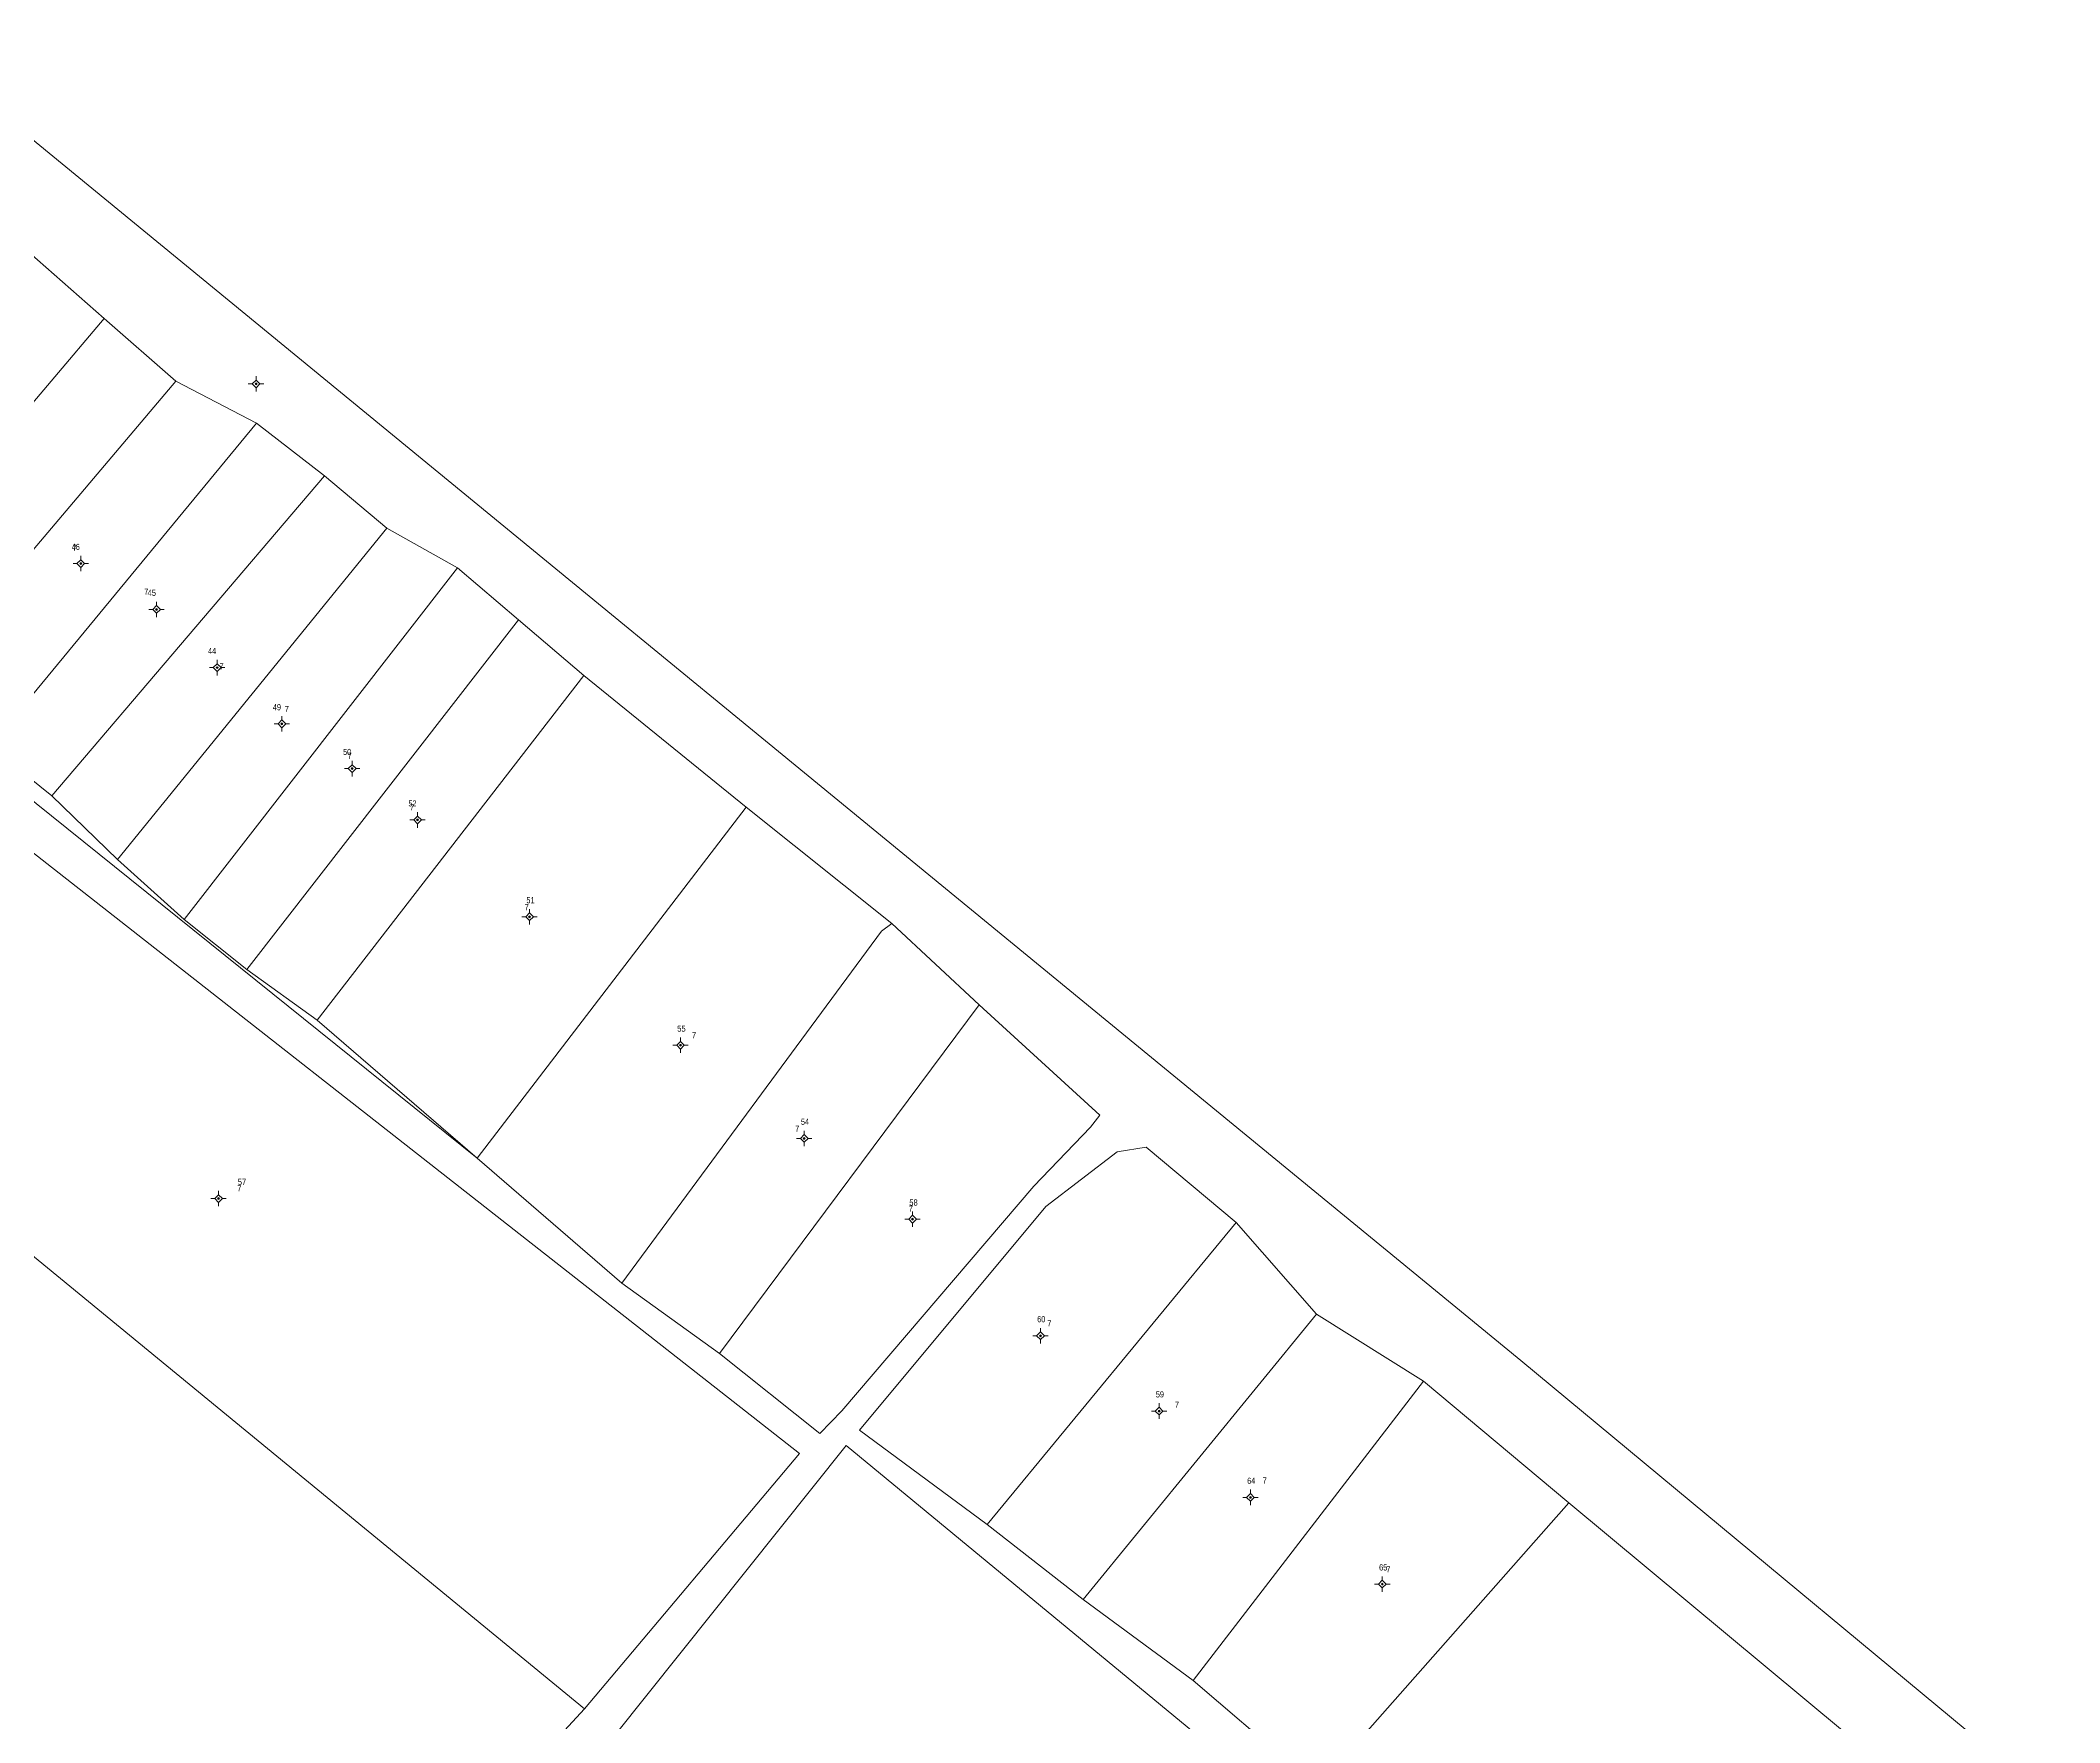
# Model space of a CAD drawing. Header units: metres. Extents: x 363965 to 364991, y 1840918 to 1841819.
# Drawn here: x 364475.6 to 364802.4, y 1841170 to 1841442.4 of the extents above; entities that cross this region are included whole.
import ezdxf

# ---------------------------------------------------------------- set-up
doc = ezdxf.new("R2010")
doc.units = ezdxf.units.M
doc.header["$LTSCALE"] = 0.4
doc.layers.add('10', color=7, linetype='Continuous', lineweight=13)
doc.layers.add('11', color=7, linetype='Continuous', lineweight=13)
doc.layers.add('14', color=7, linetype='Continuous')
doc.layers.add('15', color=7, linetype='Continuous')

msp = doc.modelspace()

# ---------------------------------------------------------------- hatches: boundary and pattern name
at = {"layer": '11'}
for points in [[(364510.6398, 1841386.8, 1), (364510.3397, 1841386.8, 1)], [(364482.2698, 1841357.71, 1), (364481.9697, 1841357.71, 1)], [(364494.5398, 1841350.28, 1), (364494.2398, 1841350.28, 1)], [(364504.3398, 1841340.86, 1), (364504.0397, 1841340.86, 1)], [(364514.8298, 1841331.77, 1), (364514.5297, 1841331.77, 1)], [(364526.1998, 1841324.51, 1), (364525.8997, 1841324.51, 1)], [(364536.7898, 1841316.2, 1), (364536.4898, 1841316.2, 1)], [(364554.9198, 1841300.52, 1), (364554.6198, 1841300.52, 1)], [(364579.3498, 1841279.72, 1), (364579.0498, 1841279.72, 1)], [(364599.3698, 1841264.64, 1), (364599.0698, 1841264.64, 1)], [(364504.5698, 1841254.9, 1), (364504.2697, 1841254.9, 1)], [(364616.9198, 1841251.57, 1), (364616.6198, 1841251.57, 1)], [(364637.6198, 1841232.68, 1), (364637.3198, 1841232.68, 1)], [(364656.8298, 1841220.5, 1), (364656.5297, 1841220.5, 1)], [(364671.6098, 1841206.52, 1), (364671.3098, 1841206.52, 1)], [(364692.9598, 1841192.48, 1), (364692.6597, 1841192.48, 1)]]:
    msp.add_hatch(color=256, dxfattribs=at).paths.add_polyline_path(points)

# ---------------------------------------------------------------- linework, layer by layer
at = {"layer": '10'}
for p, q in [((364485.93, 1841397.42), (364443.57, 1841347.38)), ((364455.26, 1841337.41), (364497.51, 1841387.27)), ((364510.55, 1841380.47), (364497.51, 1841387.27)), ((364521.55, 1841371.92), (364510.55, 1841380.47)), ((364531.64, 1841363.47), (364521.55, 1841371.92)), ((364488.08, 1841309.81), (364531.64, 1841363.47)), ((364543.08, 1841357.02), (364531.64, 1841363.47)), ((364543.08, 1841357.02), (364552.98, 1841348.59)), ((364552.98, 1841348.59), (364509.02, 1841292)), ((364552.98, 1841348.59), (364563.57, 1841339.58)), ((364520.37, 1841283.81), (364563.57, 1841339.58)), ((364589.85, 1841318.27), (364563.57, 1841339.58)), ((364546.27, 1841261.45), (364589.85, 1841318.27)), ((364613.42, 1841299.46), (364589.85, 1841318.27)), ((364498.83, 1841300.07), (364488.08, 1841309.81)), ((364627.53, 1841286.26), (364613.42, 1841299.46)), ((364520.37, 1841283.81), (364509.02, 1841292)), ((364520.37, 1841283.81), (364546.27, 1841261.45)), ((364546.27, 1841261.45), (364569.73, 1841241.18)), ((364628.86, 1841202.14), (364669.17, 1841251.03)), ((364682.18, 1841236.18), (364669.17, 1841251.03)), ((364644.38, 1841189.98), (364682.18, 1841236.18)), ((364682.18, 1841236.18), (364699.47, 1841225.32)), ((364662.18, 1841176.86), (364699.47, 1841225.32)), ((364723.01, 1841205.61), (364699.47, 1841225.32)), ((364682.39, 1841159.65), (364723.01, 1841205.61)), ((364797.29, 1841143.88), (364723.01, 1841205.61)), ((364628.86, 1841202.14), (364644.38, 1841189.98)), ((364644.38, 1841189.98), (364662.18, 1841176.86)), ((364662.18, 1841176.86), (364682.39, 1841159.65))]:
    msp.add_line(p, q, dxfattribs=at)
for points in [[(364000, 1841818.51), (364226.95, 1841634.28), (364439.41, 1841455.05), (364715.23, 1841228.68), (364889.83, 1841083.79), (364984.66, 1841005.61), (364991.26, 1841000)], [(364149.04, 1841601.13), (364130.46, 1841617.46), (364155.21, 1841653.11), (364152.75, 1841654.97), (364163.88, 1841666.4), (364160.07, 1841670.04), (364146.24, 1841653.4), (364127.14, 1841623.75), (364125.15, 1841616.88), (364192.09, 1841554.46), (364280.78, 1841475.03), (364546.27, 1841261.45)], [(364444.83, 1841433.42), (364453.89, 1841425.48), (364463.82, 1841416.79), (364473.75, 1841408.1), (364485.93, 1841397.42), (364497.51, 1841387.27)], [(364477.41, 1841320.1), (364467.41, 1841328.15), (364510.55, 1841380.47)], [(364488.08, 1841309.81), (364477.41, 1841320.1), (364521.55, 1841371.92)], [(364509.02, 1841292), (364498.83, 1841300.07), (364543.08, 1841357.02)], [(364412.66, 1841296.27), (364362.55, 1841234.41), (364428.14, 1841184.77), (364463.99, 1841160.85), (364498.47, 1841135.1), (364515.26, 1841125.99), (364521.27, 1841126.33), (364563.67, 1841172.28)], [(364569.73, 1841241.18), (364611.72, 1841298.21), (364613.42, 1841299.46)], [(364627.53, 1841286.26), (364585.52, 1841229.83), (364569.73, 1841241.18)], [(364585.52, 1841229.83), (364601.73, 1841216.88), (364605.32, 1841220.51), (364636.37, 1841256.89), (364645.55, 1841266.45), (364647.1, 1841268.38), (364627.53, 1841286.26)], [(364669.17, 1841251.03), (364654.59, 1841263.22), (364649.9, 1841262.47), (364638.33, 1841253.61), (364608.19, 1841217.42), (364628.86, 1841202.14)], [(364927.73, 1840955.09), (364717.68, 1841122.79), (364606.02, 1841214.93), (364568.39, 1841167.81)]]:
    msp.add_lwpolyline(points, dxfattribs=at)
msp.add_lwpolyline([(364563.67, 1841172.28), (364598.47, 1841213.64), (364440.35, 1841337.53), (364411.04, 1841297.44), (364412.66, 1841296.27)], close=True, dxfattribs=at)
at = {"layer": '11'}
for p, q in [((364510.49, 1841388.05), (364510.49, 1841387.42)), ((364509.86, 1841386.8), (364509.24, 1841386.8)), ((364510.49, 1841386.18), (364510.49, 1841385.55)), ((364511.74, 1841386.8), (364511.12, 1841386.8)), ((364482.12, 1841358.96), (364482.12, 1841358.34)), ((364481.5, 1841357.71), (364480.87, 1841357.71)), ((364482.12, 1841357.08), (364482.12, 1841356.46)), ((364483.37, 1841357.71), (364482.74, 1841357.71)), ((364493.76, 1841350.28), (364493.14, 1841350.28)), ((364494.39, 1841351.53), (364494.39, 1841350.9)), ((364494.39, 1841349.66), (364494.39, 1841349.03)), ((364495.64, 1841350.28), (364495.02, 1841350.28)), ((364504.19, 1841342.11), (364504.19, 1841341.48)), ((364503.56, 1841340.86), (364502.94, 1841340.86)), ((364504.19, 1841340.24), (364504.19, 1841339.61)), ((364505.44, 1841340.86), (364504.82, 1841340.86)), ((364514.68, 1841333.02), (364514.68, 1841332.4)), ((364514.06, 1841331.77), (364513.43, 1841331.77)), ((364514.68, 1841331.14), (364514.68, 1841330.52)), ((364515.93, 1841331.77), (364515.3, 1841331.77)), ((364526.05, 1841325.76), (364526.05, 1841325.14)), ((364525.42, 1841324.51), (364524.8, 1841324.51)), ((364526.05, 1841323.88), (364526.05, 1841323.26)), ((364527.3, 1841324.51), (364526.68, 1841324.51)), ((364536.02, 1841316.2), (364535.39, 1841316.2)), ((364536.64, 1841317.45), (364536.64, 1841316.82)), ((364537.89, 1841316.2), (364537.26, 1841316.2)), ((364536.64, 1841315.58), (364536.64, 1841314.95)), ((364554.14, 1841300.52), (364553.52, 1841300.52)), ((364554.77, 1841301.77), (364554.77, 1841301.14)), ((364554.77, 1841299.9), (364554.77, 1841299.27)), ((364556.02, 1841300.52), (364555.4, 1841300.52)), ((364579.2, 1841280.97), (364579.2, 1841280.34)), ((364578.58, 1841279.72), (364577.95, 1841279.72)), ((364579.2, 1841279.1), (364579.2, 1841278.47)), ((364580.45, 1841279.72), (364579.82, 1841279.72)), ((364598.6, 1841264.64), (364597.97, 1841264.64)), ((364599.22, 1841265.89), (364599.22, 1841265.26)), ((364599.22, 1841264.02), (364599.22, 1841263.39)), ((364600.47, 1841264.64), (364599.84, 1841264.64)), ((364503.8, 1841254.9), (364503.17, 1841254.9)), ((364504.42, 1841256.15), (364504.42, 1841255.52)), ((364504.42, 1841254.28), (364504.42, 1841253.65)), ((364505.67, 1841254.9), (364505.04, 1841254.9)), ((364616.14, 1841251.57), (364615.52, 1841251.57)), ((364616.77, 1841252.82), (364616.77, 1841252.2)), ((364616.77, 1841250.94), (364616.77, 1841250.32)), ((364618.02, 1841251.57), (364617.4, 1841251.57)), ((364636.84, 1841232.68), (364636.22, 1841232.68)), ((364637.47, 1841233.93), (364637.47, 1841233.3)), ((364637.47, 1841232.06), (364637.47, 1841231.43)), ((364638.72, 1841232.68), (364638.1, 1841232.68)), ((364656.68, 1841221.75), (364656.68, 1841221.12)), ((364656.06, 1841220.5), (364655.43, 1841220.5)), ((364656.68, 1841219.88), (364656.68, 1841219.25)), ((364657.93, 1841220.5), (364657.3, 1841220.5)), ((364670.84, 1841206.52), (364670.21, 1841206.52)), ((364671.46, 1841207.77), (364671.46, 1841207.14)), ((364671.46, 1841205.9), (364671.46, 1841205.27)), ((364672.71, 1841206.52), (364672.08, 1841206.52)), ((364692.18, 1841192.48), (364691.56, 1841192.48)), ((364692.81, 1841193.73), (364692.81, 1841193.1)), ((364692.81, 1841191.86), (364692.81, 1841191.23)), ((364694.06, 1841192.48), (364693.44, 1841192.48))]:
    msp.add_line(p, q, dxfattribs=at)
for points in [[(364510.49, 1841387.42), (364509.86, 1841386.8), (364510.49, 1841386.18), (364511.12, 1841386.8)], [(364482.12, 1841358.34), (364481.5, 1841357.71), (364482.12, 1841357.08), (364482.74, 1841357.71)], [(364494.39, 1841350.9), (364493.76, 1841350.28), (364494.39, 1841349.66), (364495.02, 1841350.28)], [(364504.19, 1841341.48), (364503.56, 1841340.86), (364504.19, 1841340.24), (364504.82, 1841340.86)], [(364514.68, 1841332.4), (364514.06, 1841331.77), (364514.68, 1841331.14), (364515.3, 1841331.77)], [(364526.05, 1841325.14), (364525.42, 1841324.51), (364526.05, 1841323.88), (364526.68, 1841324.51)], [(364536.64, 1841316.82), (364536.02, 1841316.2), (364536.64, 1841315.58), (364537.26, 1841316.2)], [(364554.77, 1841301.14), (364554.14, 1841300.52), (364554.77, 1841299.9), (364555.4, 1841300.52)], [(364579.2, 1841280.34), (364578.58, 1841279.72), (364579.2, 1841279.1), (364579.82, 1841279.72)], [(364599.22, 1841265.26), (364598.6, 1841264.64), (364599.22, 1841264.02), (364599.84, 1841264.64)], [(364504.42, 1841255.52), (364503.8, 1841254.9), (364504.42, 1841254.28), (364505.04, 1841254.9)], [(364616.77, 1841252.2), (364616.14, 1841251.57), (364616.77, 1841250.94), (364617.4, 1841251.57)], [(364637.47, 1841233.3), (364636.84, 1841232.68), (364637.47, 1841232.06), (364638.1, 1841232.68)], [(364656.68, 1841221.12), (364656.06, 1841220.5), (364656.68, 1841219.88), (364657.3, 1841220.5)], [(364671.46, 1841207.14), (364670.84, 1841206.52), (364671.46, 1841205.9), (364672.08, 1841206.52)], [(364692.81, 1841193.1), (364692.18, 1841192.48), (364692.81, 1841191.86), (364693.44, 1841192.48)]]:
    msp.add_lwpolyline(points, close=True, dxfattribs=at)
for centre in [(364510.4898, 1841386.8), (364482.1198, 1841357.71), (364494.3898, 1841350.28), (364504.1898, 1841340.86), (364514.6798, 1841331.77), (364526.0498, 1841324.51), (364536.6398, 1841316.2), (364554.7698, 1841300.52), (364579.1998, 1841279.72), (364599.2198, 1841264.64), (364504.4198, 1841254.9), (364616.7698, 1841251.57), (364637.4698, 1841232.68), (364656.6798, 1841220.5), (364671.4598, 1841206.52), (364692.8098, 1841192.48)]:
    msp.add_circle(centre, 0.15, dxfattribs=at)

# ---------------------------------------------------------------- texts
at = {"layer": '14', "width": 0.75}
for p in [(364480.79, 1841359.77), (364492.38, 1841352.67), (364504.57, 1841340.56), (364515.14, 1841333.66), (364525.31, 1841326.08), (364535.4, 1841317.75), (364553.97, 1841301.57), (364581.06, 1841280.85), (364597.76, 1841265.72), (364507.46, 1841256.06), (364616.15, 1841252.77), (364638.58, 1841234.2), (364659.24, 1841221.04), (364673.44, 1841208.75), (364693.45, 1841194.37)]:
    msp.add_text('7', height=1, dxfattribs=at).set_placement(p)
at = {"layer": '15'}
for s, width, p in [('46', 0.85, (364480.66, 1841359.91)), ('45', 0.8, (364492.93, 1841352.48)), ('44', 0.85, (364502.72, 1841343.06)), ('49', 0.85, (364513.22, 1841333.96)), ('50', 0.85, (364524.58, 1841326.71)), ('52', 0.85, (364535.16, 1841318.39)), ('51', 0.75, (364554.25, 1841302.71)), ('55', 0.8, (364578.67, 1841281.92)), ('54', 0.85, (364598.7, 1841266.84)), ('57', 0.8, (364507.54, 1841257.1)), ('58', 0.8, (364616.24, 1841253.76)), ('60', 0.85, (364636.94, 1841234.87)), ('59', 0.85, (364656.15, 1841222.7)), ('64', 0.85, (364670.93, 1841208.71)), ('65', 0.8, (364692.28, 1841194.68))]:
    msp.add_text(s, height=1, dxfattribs=dict(at, width=width)).set_placement(p)

doc.saveas('drawing.dxf')
